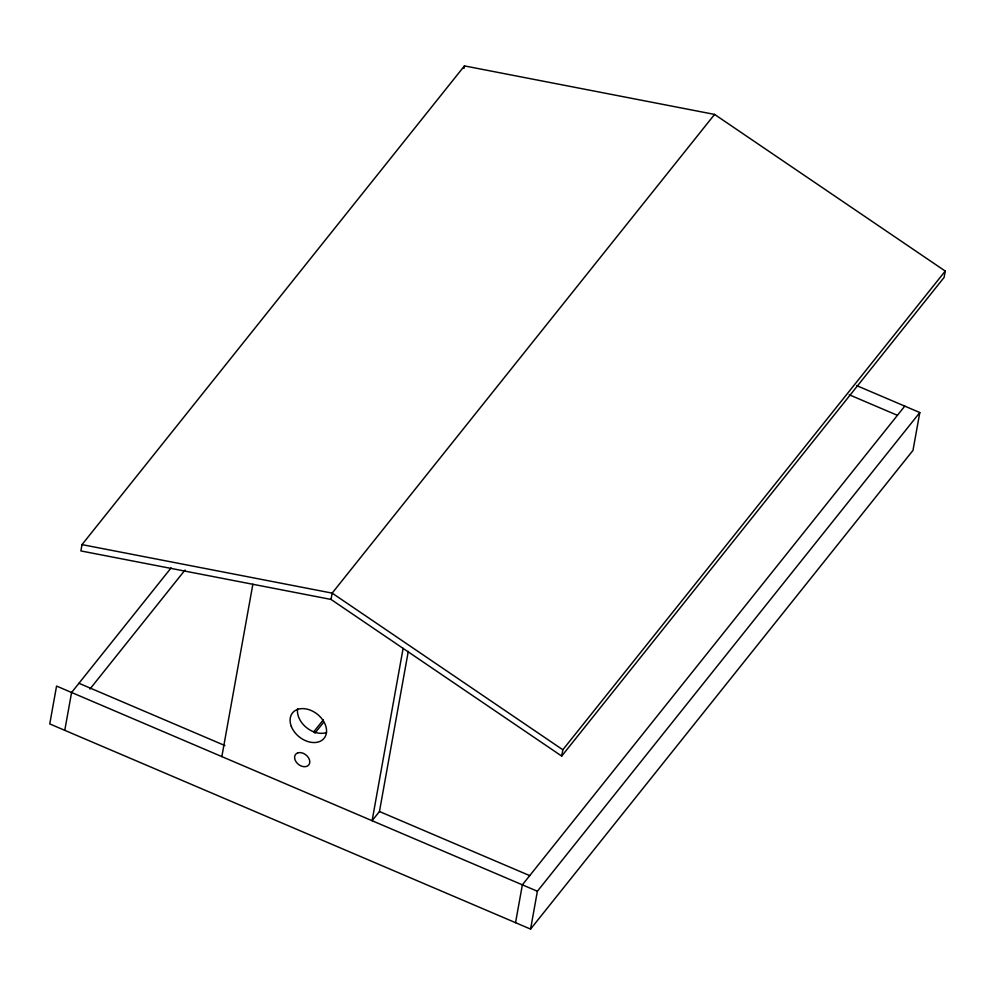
<?xml version="1.0" encoding="UTF-8"?>
<svg xmlns="http://www.w3.org/2000/svg" width="995" height="995" viewBox="0 0 995 995"><rect width="100%" height="100%" fill="white"/><g stroke="black" fill="none" stroke-linecap="round" stroke-linejoin="round"><path stroke-width="1.49" d="M82.013 544.613L80.881 550.931L331.024 599.425L561.702 756.088L944.118 277.381L945.25 271.075L714.572 114.413L464.429 65.906L82.013 544.613L332.156 593.119L562.834 749.782L561.702 756.088M64.774 730.33L71.59 692.483L171.103 567.909M221.848 756.598L252.854 584.264M331.024 599.425L332.156 593.119L714.572 114.413M463.969 68.431L464.429 65.906M403.112 648.379L372.105 820.713L379.456 811.51L408.273 651.377M515.547 922.676L522.363 884.829L904.766 406.122M537.387 891.246L56.566 686.077L49.75 723.925L530.571 929.094L537.387 891.246L919.803 412.539L856.571 385.562M919.803 412.539L912.987 450.387L530.571 929.094M89.923 689.075L185.008 570.06M313.699 731.872L323.4 719.733M314.93 733.166L323.661 722.246M562.834 749.782L945.25 271.075M849.22 394.766L897.415 415.325M78.941 683.279L224.945 745.578M379.456 811.51L529.713 875.625M326.497 732.519A20.261 14.515 38.6 0 1 306.261 727.42A20.261 14.515 38.6 0 1 297.642 708.676M297.679 752.916L296.249 753.712A8.445 6.045 38.6 0 0 299.769 765.304A8.445 6.045 38.6 0 0 309.793 761.71A8.445 6.045 38.6 0 0 299.42 752.581L297.679 752.916M291.348 726.487A20.261 14.515 38.6 0 0 322.579 739.807A20.261 14.515 38.6 0 0 311.049 710.442A20.261 14.515 38.6 0 0 291.348 726.487"/></g></svg>
